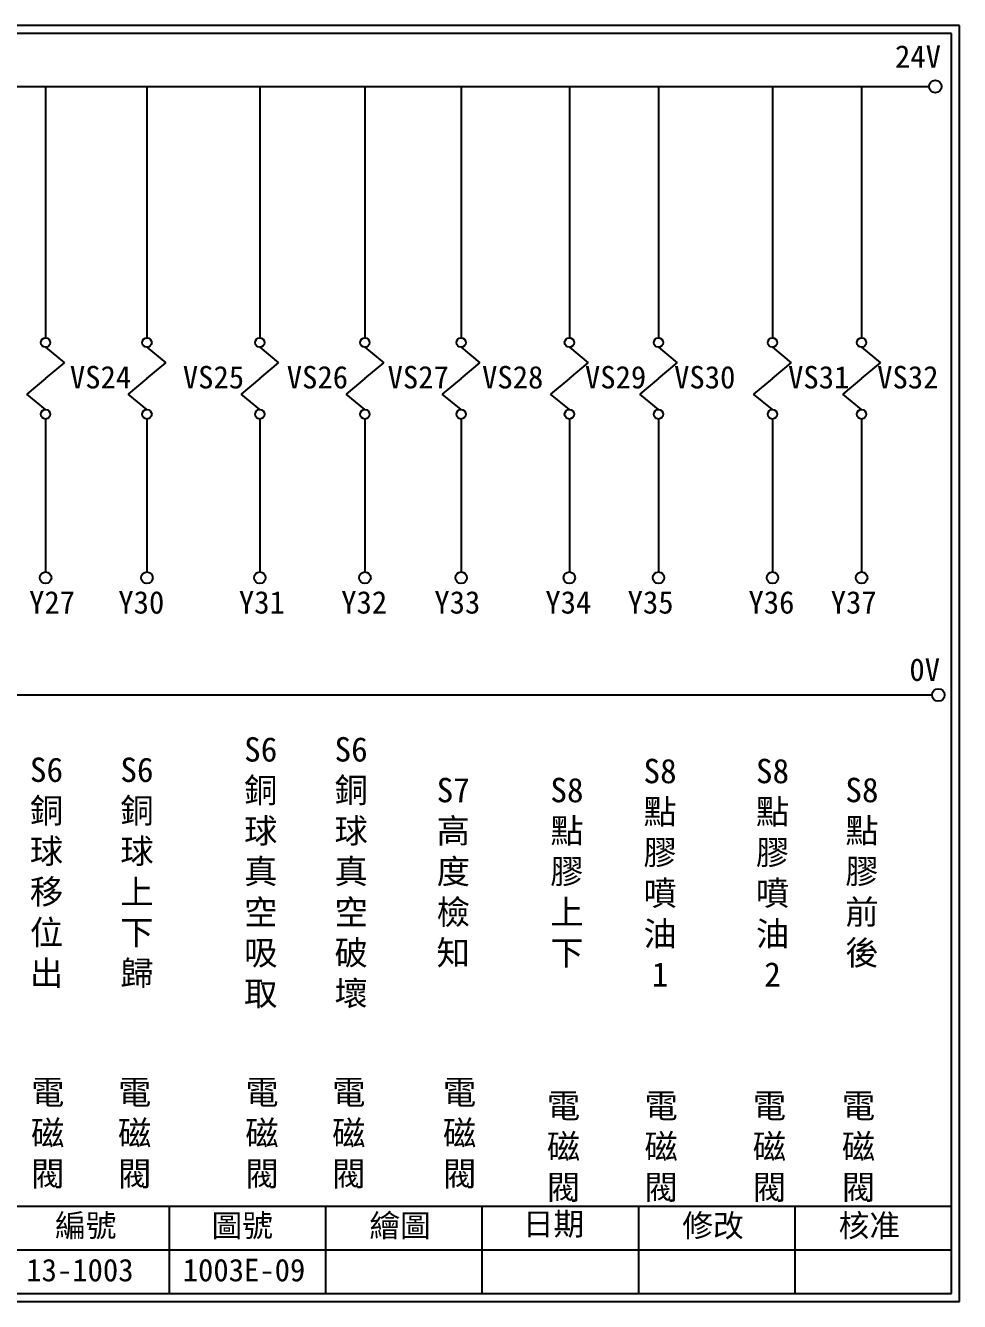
# Model space of a CAD drawing. Extents: x 926 to 1213, y 3 to 207.
# Drawn here: x 1063.5 to 1212.7, y 3 to 207 of the extents above; entities that cross this region are included whole.
import ezdxf

# ---------------------------------------------------------------- set-up
doc = ezdxf.new("R2010")
doc.units = 0
doc.layers.get('0').update_dxf_attribs({"linetype": 'CONTINUOUS'})
doc.layers.add('圖框層', color=7, linetype='CONTINUOUS')
doc.layers.add('標尺寸層', color=3, linetype='CONTINUOUS')
doc.styles.add('CNS', font='romanc.shx', dxfattribs={"bigfont": 'chineset.shx'})
doc.styles.add('STSL', font='KAIU.TTF')

msp = doc.modelspace()

# ---------------------------------------------------------------- linework, layer by layer
for centre in [(1208.88, 197.22), (1209.36, 99.96)]:
    msp.add_circle(centre, 1)
at = {"layer": '圖框層', "color": 7}
for p, q in [((1212.74, 206.97), (925.74, 206.97)), ((1212.74, 3), (1212.74, 206.97)), ((1211.49, 205.72), (926.99, 205.72)), ((1211.49, 4.25), (1211.49, 205.72)), ((926.99, 18.25), (1211.49, 18.25)), ((1086.49, 4.25), (1086.49, 18.25)), ((1111.49, 4.25), (1111.49, 18.25)), ((1136.49, 4.25), (1136.49, 18.25)), ((1161.49, 4.25), (1161.49, 18.25)), ((1186.49, 4.25), (1186.49, 18.25)), ((1061.49, 11.25), (1211.49, 11.25)), ((926.99, 4.25), (1211.49, 4.25)), ((925.74, 3), (1212.74, 3))]:
    msp.add_line(p, q, dxfattribs=at)
at = {"layer": '標尺寸層', "color": 7}
for p, q in [((930.28, 197.22), (1207.88, 197.22)), ((1066.7, 197.22), (1066.7, 157.03)), ((1082.9, 197.22), (1082.9, 157.03)), ((1100.93, 197.22), (1100.93, 157.03)), ((1117.73, 197.22), (1117.73, 157.03)), ((1133.1, 197.22), (1133.1, 157.03)), ((1150.4, 197.22), (1150.4, 157.03)), ((1164.64, 197.22), (1164.64, 157.03)), ((1182.86, 197.22), (1182.86, 157.03)), ((1197.1, 197.22), (1197.1, 157.03)), ((1066.7, 155.53), (1069.71, 153.04)), ((1082.9, 155.53), (1085.9, 153.04)), ((1100.93, 155.53), (1103.94, 153.04)), ((1117.73, 155.53), (1120.73, 153.04)), ((1133.1, 155.53), (1136.1, 153.04)), ((1150.4, 155.53), (1153.4, 153.04)), ((1164.64, 155.53), (1167.65, 153.04)), ((1182.86, 155.53), (1185.86, 153.04)), ((1197.1, 155.53), (1200.11, 153.04)), ((1066.7, 150.55), (1069.71, 153.04)), ((1082.9, 150.55), (1085.9, 153.04)), ((1100.93, 150.55), (1103.94, 153.04)), ((1117.73, 150.55), (1120.73, 153.04)), ((1133.1, 150.55), (1136.1, 153.04)), ((1150.4, 150.55), (1153.4, 153.04)), ((1164.64, 150.55), (1167.65, 153.04)), ((1182.86, 150.55), (1185.86, 153.04)), ((1197.1, 150.55), (1200.11, 153.04)), ((1066.7, 150.55), (1063.7, 148.06)), ((1082.9, 150.55), (1079.89, 148.06)), ((1100.93, 150.55), (1097.93, 148.06)), ((1117.73, 150.55), (1114.73, 148.06)), ((1133.1, 150.55), (1130.09, 148.06)), ((1150.4, 150.55), (1147.4, 148.06)), ((1164.64, 150.55), (1161.64, 148.06)), ((1182.86, 150.55), (1179.85, 148.06)), ((1197.1, 150.55), (1194.1, 148.06)), ((1066.7, 145.57), (1063.7, 148.06)), ((1082.9, 145.57), (1079.89, 148.06)), ((1100.93, 145.57), (1097.93, 148.06)), ((1117.73, 145.57), (1114.73, 148.06)), ((1133.1, 145.57), (1130.09, 148.06)), ((1150.4, 145.57), (1147.4, 148.06)), ((1164.64, 145.57), (1161.64, 148.06)), ((1182.86, 145.57), (1179.85, 148.06)), ((1197.1, 145.57), (1194.1, 148.06)), ((1066.7, 144.07), (1066.7, 119.62)), ((1082.9, 144.07), (1082.9, 119.62)), ((1100.93, 144.07), (1100.93, 119.62)), ((1117.73, 144.07), (1117.73, 119.62)), ((1133.1, 144.07), (1133.1, 119.62)), ((1150.4, 144.07), (1150.4, 119.62)), ((1164.64, 144.07), (1164.64, 119.62)), ((1182.86, 144.07), (1182.86, 119.62)), ((1197.1, 144.07), (1197.1, 119.62)), ((930.49, 99.96), (1208.36, 99.96))]:
    msp.add_line(p, q, dxfattribs=at)
for centre, radius in [((1066.7, 156.28), 0.751), ((1082.9, 156.28), 0.751), ((1100.93, 156.28), 0.751), ((1117.73, 156.28), 0.751), ((1133.1, 156.28), 0.751), ((1150.4, 156.28), 0.751), ((1164.64, 156.28), 0.751), ((1182.86, 156.28), 0.751), ((1197.1, 156.28), 0.751), ((1066.7, 144.82), 0.751), ((1082.9, 144.82), 0.751), ((1100.93, 144.82), 0.751), ((1117.73, 144.82), 0.751), ((1133.1, 144.82), 0.751), ((1150.4, 144.82), 0.751), ((1164.64, 144.82), 0.751), ((1182.86, 144.82), 0.751), ((1197.1, 144.82), 0.751), ((1066.7, 118.7), 0.92), ((1082.9, 118.7), 0.92), ((1100.93, 118.7), 0.92), ((1117.73, 118.7), 0.92), ((1133.1, 118.7), 0.92), ((1150.4, 118.7), 0.92), ((1164.64, 118.7), 0.92), ((1182.86, 118.7), 0.92), ((1197.1, 118.7), 0.92)]:
    msp.add_circle(centre, radius, dxfattribs=at)

# ---------------------------------------------------------------- texts
at = {"layer": '圖框層', "color": 4, "style": 'STSL'}
for s, p in [('24V', (1202.44, 200.22)), ('VS24', (1070.58, 148.95)), ('VS25', (1088.63, 148.95)), ('VS26', (1105.24, 148.95)), ('VS27', (1121.35, 148.95)), ('VS28', (1136.45, 148.95)), ('VS29', (1152.89, 148.95)), ('VS30', (1167.14, 148.95)), ('VS31', (1185.35, 148.95)), ('VS32', (1199.59, 148.95)), ('Y27', (1064.06, 112.96)), ('Y30', (1078.32, 112.96)), ('Y31', (1097.59, 112.96)), ('Y32', (1113.94, 112.96)), ('Y33', (1128.82, 112.96)), ('Y34', (1146.56, 112.96)), ('Y35', (1159.71, 112.96)), ('Y36', (1179.02, 112.96)), ('Y37', (1192.17, 112.96)), ('0V', (1204.74, 102.2)), ('編號', (1068.21, 13.34)), ('圖號', (1093.21, 13.34)), ('繪圖', (1118.44, 13.34)), ('日期', (1142.96, 13.59)), ('修改', (1168.44, 13.34)), ('核准', (1193.44, 13.34)), ('13-1003', (1063.61, 6.22)), ('1003E-09', (1088.61, 6.22))]:
    msp.add_text(s, height=3.6, dxfattribs=at).set_placement(p)
at = {"layer": '標尺寸層', "color": 7, "char_height": 3.9, "attachment_point": 5, "style": 'CNS'}
for s, insert, width in [('{\\fDFKai-SB|b0|i0|c136|p65;S6銅球真空吸取}', (1101.08, 71.54), 4.9608), ('{\\fDFKai-SB|b0|i0|c136|p65;S6銅球真空破壞}', (1115.53, 71.54), 4.9608), ('{\\fDFKai-SB|b0|i0|c136|p65;S6銅球移位出}', (1066.85, 71.54), 4.9608), ('{\\fDFKai-SB|b0|i0|c136|p65;S6銅球上下歸}', (1081.3, 71.54), 4.9608), ('{\\fDFKai-SB|b0|i0|c136|p65;S8點膠噴油1}', (1164.9, 71.54), 4.9608), ('{\\fDFKai-SB|b0|i0|c136|p65;S8點膠噴油2}', (1182.87, 71.54), 4.9608), ('{\\fDFKai-SB|b0|i0|c136|p65;S7高度檢知}', (1131.85, 71.54), 4.9608), ('{\\fDFKai-SB|b0|i0|c136|p65;S8點膠上下}', (1150.02, 71.54), 4.9608), ('{\\fDFKai-SB|b0|i0|c136|p65;S8點膠前後}', (1197.16, 71.54), 4.9608), ('{\\fDFKai-SB|b0|i0|c136|p65;電磁閥}', (1067.04, 29.71), 2.8481), ('{\\fDFKai-SB|b0|i0|c136|p65;電磁閥}', (1080.93, 29.71), 2.8481), ('{\\fDFKai-SB|b0|i0|c136|p65;電磁閥}', (1101.28, 29.71), 2.8481), ('{\\fDFKai-SB|b0|i0|c136|p65;電磁閥}', (1115.16, 29.71), 2.8481), ('{\\fDFKai-SB|b0|i0|c136|p65;電磁閥}', (1132.86, 29.71), 2.8481), ('{\\fDFKai-SB|b0|i0|c136|p65;電磁閥}', (1149.47, 27.56), 2.8481), ('{\\fDFKai-SB|b0|i0|c136|p65;電磁閥}', (1165.07, 27.56), 2.8481), ('{\\fDFKai-SB|b0|i0|c136|p65;電磁閥}', (1182.37, 27.56), 2.8481), ('{\\fDFKai-SB|b0|i0|c136|p65;電磁閥}', (1196.61, 27.56), 2.8481)]:
    msp.add_mtext(s, dxfattribs=dict(at, insert=insert, width=width))

doc.saveas('drawing.dxf')
